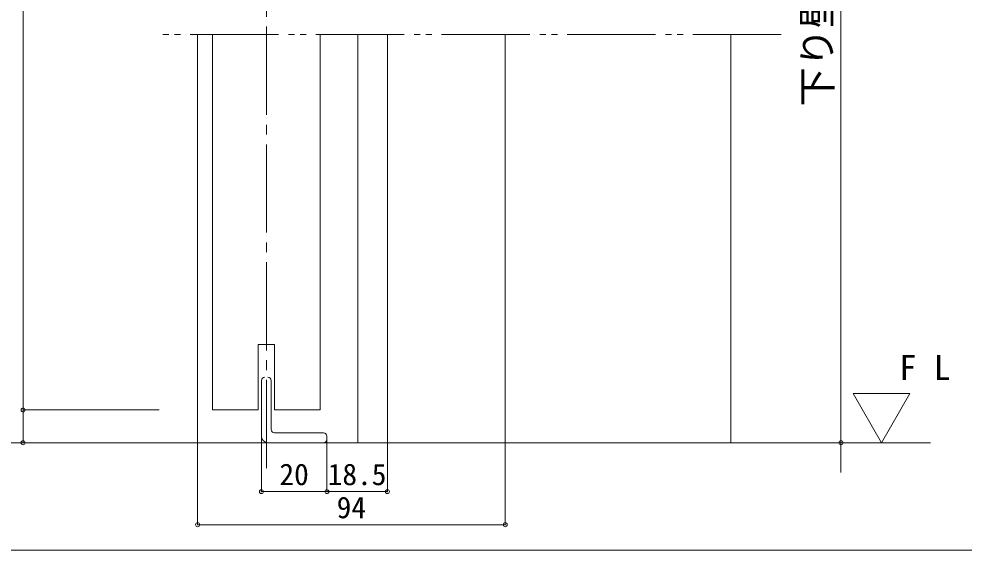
# Model space of a CAD drawing. Units: millimetres on the paper, enlarged 10 times, with parts at other scales. Extents: x -1985 to 2015, y -1370 to 1400.
# Drawn here: x -1107 to -144, y -52 to 489 of the extents above; entities that cross this region are included whole.
import ezdxf
from ezdxf.enums import TextEntityAlignment as Align

# ---------------------------------------------------------------- set-up
doc = ezdxf.new("R2010")
doc.units = ezdxf.units.MM
doc.header["$LTSCALE"] = 10
doc.header["$PDMODE"] = 32
doc.header["$PDSIZE"] = 4
doc.linetypes.add('CHAIN2', pattern=[12, 9, -1, 1, -1])
doc.linetypes.add('DOUBLE_CHAIN2', pattern=[12.8, 9, -1, 0.6, -0.6, 0.6, -1])
for name, color, linetype, lineweight in [('1-1_0', 7, 'Continuous', 20), ('2-0_18', 7, 'Continuous', 20), ('2-1', 7, 'Continuous', 20)]:
    doc.layers.add(name, color=color, linetype=linetype, lineweight=lineweight)
doc.styles.add('ＭＳ ゴシック', font='')
doc.styles.get('ＭＳ ゴシック').set_extended_font_data('MS Gothic')

msp = doc.modelspace()

# ---------------------------------------------------------------- linework, layer by layer
at = {"layer": '1-1_0'}
msp.add_line((395, -52.5), (-1935, -52.5), dxfattribs=at)
msp.add_line((395, -52.5), (-1935, -52.5), dxfattribs=at)
at = {"layer": '2-0_18', "color": 4, "linetype": 'CHAIN2', "lineweight": 9}
msp.add_line((-855.11, 30.99), (-855.11, 1129.6), dxfattribs=at)
at = {"layer": '2-0_18', "color": 4, "lineweight": 9}
for p, q in [((-1102.86, 60.05), (-1102.86, 935.74)), ((-269.77, 872.41), (-269.77, 26.71)), ((-1102.86, 90.28), (-964.31, 90.28)), ((-1102.86, 90.28), (-1102.86, 56.94)), ((-860.11, 7.09), (-860.11, 63.61)), ((-793.45, 7.09), (-793.45, 60.28)), ((-925.11, -26.62), (-925.11, 56.94)), ((-731.78, 7.09), (-731.78, 56.94)), ((-611.78, -26.62), (-611.78, 56.94)), ((-860.11, 7.09), (-793.45, 7.09)), ((-793.45, 7.09), (-731.78, 7.09)), ((-925.11, -26.62), (-611.78, -26.62))]:
    msp.add_line(p, q, dxfattribs=at)
at = {"layer": '2-0_18', "linetype": 'DOUBLE_CHAIN2'}
msp.add_line((-330.55, 472.81), (-960.43, 472.81), dxfattribs=at)
at = {"layer": '2-0_18'}
for p, q in [((-925.11, 56.94), (-925.11, 472.81)), ((-761.78, 472.81), (-761.78, 56.94)), ((-611.78, 472.81), (-611.78, 56.94)), ((-846.78, 156.94), (-846.78, 90.28)), ((-860.11, 120.28), (-860.11, 63.61)), ((-850.11, 120.28), (-850.11, 70.28)), ((-800.11, 90.28), (-846.78, 90.28)), ((-796.78, 66.94), (-846.78, 66.94)), ((-793.45, 60.28), (-793.45, 63.61)), ((-796.78, 56.94), (-853.45, 56.94))]:
    msp.add_line(p, q, dxfattribs=at)
msp.add_lwpolyline([(-846.78, 156.94), (-863.45, 156.94), (-863.45, 90.28), (-910.11, 90.28)], dxfattribs=at)
for centre, radius, start, end in [((-856.78, 120.28), 3.33, 90, 180), ((-853.45, 120.28), 3.33, 0, 90), ((-846.78, 70.28), 3.33, 180, 270), ((-853.45, 63.61), 6.67, 180, 270), ((-796.78, 63.61), 3.33, 0, 90), ((-796.78, 60.28), 3.33, 270, 0)]:
    msp.add_arc(centre, radius, start, end, dxfattribs=at)
at = {"layer": '2-0_18', "color": 4}
for p in [(-1102.86, 90.28), (-1102.86, 56.94), (-269.77, 56.94), (-860.11, 7.09), (-793.45, 7.09), (-731.78, 7.09), (-925.11, -26.62), (-611.78, -26.62)]:
    msp.add_point(p, dxfattribs=at)
at = {"layer": '2-1'}
for p, q in [((-910.11, 90.28), (-910.11, 472.81)), ((-800.11, 472.81), (-800.11, 90.28)), ((-731.78, 472.81), (-731.78, 56.94)), ((-381.78, 472.81), (-381.78, 56.94)), ((-228.57, 56.94), (-257.43, 106.94)), ((-257.43, 106.94), (-199.7, 106.94)), ((-199.7, 106.94), (-228.57, 56.94)), ((-1232.83, 56.94), (-178.57, 56.94)), ((-1222.86, 56.94), (-1102.86, 56.94)), ((-221.73, 56.94), (-346.58, 56.94))]:
    msp.add_line(p, q, dxfattribs=at)

# ---------------------------------------------------------------- texts
at = {"layer": '2-0_18', "style": 'ＭＳ ゴシック'}
msp.add_text('下り壁：1,961', height=29.33, rotation=90, dxfattribs=at).set_placement((-270.57, 399.56), align=Align.BOTTOM_LEFT)
for s, p in [('20', (-841.78, 7.09)), ('18.5', (-792.61, 7.09)), ('94', (-783.45, -26.62))]:
    msp.add_text(s, height=21.99, dxfattribs=at).set_placement(p, align=Align.BOTTOM_LEFT)
at = {"layer": '2-1', "style": 'ＭＳ ゴシック'}
msp.add_text('F L', height=25.66, dxfattribs=at).set_placement((-210.29, 113.12), align=Align.BOTTOM_LEFT)

doc.saveas('drawing.dxf')
